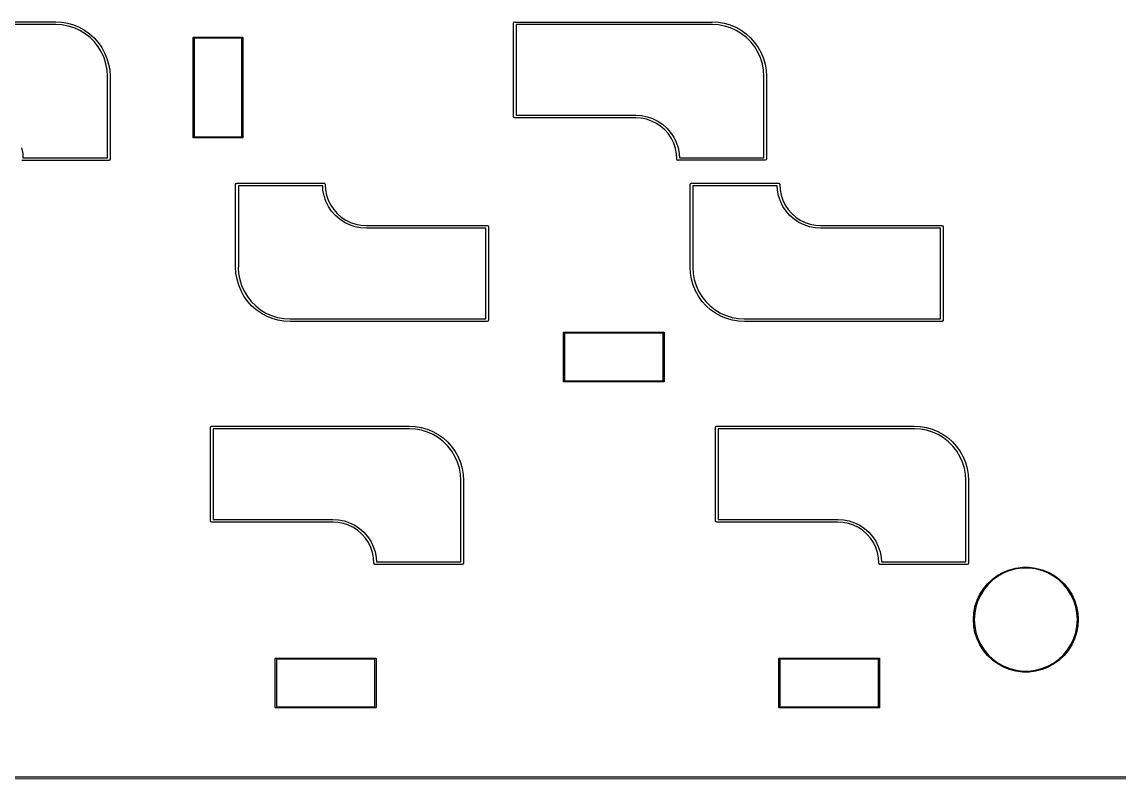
# Model space of a CAD drawing. Extents: x 19 to 403, y -177 to -75.
# Drawn here: x 106.7 to 158.4, y -177.1 to -141.4 of the extents above; entities that cross this region are included whole.
import ezdxf

# ---------------------------------------------------------------- set-up
doc = ezdxf.new("R2010")
doc.units = 0
doc.layers.add('BLACK', color=7, linetype='CONTINUOUS')

msp = doc.modelspace()

# ---------------------------------------------------------------- linework, layer by layer
at = {"layer": 'BLACK', "linetype": 'CONTINUOUS'}
for p, q in [((99.0031, -141.371), (108.303, -141.371)), ((108.303, -141.498), (99.0666, -141.498)), ((108.303, -141.371), (108.59, -141.387)), ((108.312, -141.494), (108.303, -141.498)), ((108.313, -141.494), (108.312, -141.494)), ((108.597, -141.511), (108.313, -141.494)), ((108.59, -141.387), (108.874, -141.435)), ((108.887, -141.564), (108.597, -141.511)), ((108.874, -141.435), (109.15, -141.514)), ((109.169, -141.652), (108.887, -141.564)), ((109.15, -141.514), (109.415, -141.624)), ((109.437, -141.773), (109.169, -141.652)), ((109.415, -141.624), (109.667, -141.763)), ((129.896, -141.434), (129.914, -141.389)), ((129.896, -145.834), (129.896, -141.434)), ((129.914, -141.389), (129.959, -141.371)), ((129.959, -141.371), (129.968, -141.374)), ((129.968, -141.374), (139.251, -141.374)), ((139.251, -141.494), (130.023, -141.494)), ((130.023, -141.494), (130.023, -145.771)), ((139.251, -141.374), (139.259, -141.371)), ((139.259, -141.498), (139.251, -141.494)), ((139.259, -141.371), (139.546, -141.387)), ((139.269, -141.494), (139.259, -141.498)), ((139.554, -141.511), (139.269, -141.494)), ((139.546, -141.387), (139.83, -141.435)), ((139.844, -141.564), (139.554, -141.511)), ((139.83, -141.435), (140.106, -141.514)), ((140.125, -141.652), (139.844, -141.564)), ((140.106, -141.514), (140.372, -141.624)), ((140.394, -141.773), (140.125, -141.652)), ((140.372, -141.624), (140.623, -141.763)), ((109.69, -141.925), (109.437, -141.773)), ((109.667, -141.763), (109.901, -141.93)), ((109.922, -142.107), (109.69, -141.925)), ((109.901, -141.93), (110.116, -142.121)), ((110.13, -142.315), (109.922, -142.107)), ((110.116, -142.121), (110.307, -142.336)), ((114.78, -142.115), (114.788, -142.098)), ((114.78, -146.815), (114.78, -142.115)), ((114.788, -142.098), (114.805, -142.09)), ((114.805, -142.09), (117.105, -142.09)), ((114.83, -142.14), (114.83, -146.79)), ((117.08, -142.14), (114.83, -142.14)), ((117.08, -146.79), (117.08, -142.14)), ((117.105, -142.09), (117.123, -142.098)), ((117.123, -142.098), (117.13, -142.115)), ((117.13, -142.115), (117.13, -146.815)), ((140.646, -141.925), (140.394, -141.773)), ((140.623, -141.763), (140.858, -141.93)), ((140.878, -142.107), (140.646, -141.925)), ((140.858, -141.93), (141.072, -142.121)), ((141.086, -142.315), (140.878, -142.107)), ((141.072, -142.121), (141.264, -142.336)), ((110.312, -142.547), (110.13, -142.315)), ((110.307, -142.336), (110.474, -142.57)), ((110.464, -142.8), (110.312, -142.547)), ((110.474, -142.57), (110.613, -142.822)), ((141.268, -142.547), (141.086, -142.315)), ((141.264, -142.336), (141.43, -142.57)), ((141.421, -142.8), (141.268, -142.547)), ((141.43, -142.57), (141.569, -142.822)), ((110.585, -143.068), (110.464, -142.8)), ((110.673, -143.35), (110.585, -143.068)), ((110.613, -142.822), (110.723, -143.087)), ((110.723, -143.087), (110.802, -143.364)), ((141.542, -143.068), (141.421, -142.8)), ((141.629, -143.35), (141.542, -143.068)), ((141.569, -142.822), (141.679, -143.087)), ((141.679, -143.087), (141.759, -143.364)), ((110.726, -143.64), (110.673, -143.35)), ((110.743, -143.925), (110.726, -143.64)), ((110.802, -143.364), (110.85, -143.647)), ((110.85, -143.647), (110.867, -143.934)), ((141.683, -143.64), (141.629, -143.35)), ((141.7, -143.925), (141.683, -143.64)), ((141.759, -143.364), (141.807, -143.647)), ((141.807, -143.647), (141.823, -143.934)), ((110.74, -143.934), (110.743, -143.925)), ((110.74, -147.771), (110.74, -143.934)), ((110.74, -143.934), (110.74, -143.934)), ((110.867, -143.934), (110.867, -143.934)), ((110.867, -143.934), (110.867, -147.834)), ((141.696, -143.934), (141.7, -143.925)), ((141.699, -143.942), (141.696, -143.934)), ((141.699, -147.774), (141.699, -143.942)), ((141.823, -143.934), (141.819, -143.942)), ((141.819, -143.942), (141.819, -147.834)), ((141.823, -143.934), (141.823, -143.934)), ((129.914, -145.879), (129.896, -145.834)), ((129.959, -145.898), (129.914, -145.879)), ((130.023, -145.771), (135.659, -145.771)), ((135.659, -145.771), (135.929, -145.788)), ((135.929, -145.788), (136.193, -145.841)), ((136.193, -145.841), (136.449, -145.928)), ((135.659, -145.898), (129.959, -145.898)), ((135.668, -145.894), (135.659, -145.898)), ((135.913, -145.91), (135.668, -145.894)), ((136.162, -145.959), (135.913, -145.91)), ((136.402, -146.041), (136.162, -145.959)), ((136.63, -146.153), (136.402, -146.041)), ((136.449, -145.928), (136.691, -146.047)), ((136.841, -146.294), (136.63, -146.153)), ((136.691, -146.047), (136.916, -146.197)), ((137.032, -146.462), (136.841, -146.294)), ((136.916, -146.197), (137.119, -146.375)), ((137.119, -146.375), (137.296, -146.578)), ((114.788, -146.833), (114.78, -146.815)), ((114.805, -146.84), (114.788, -146.833)), ((117.105, -146.84), (114.805, -146.84)), ((114.83, -146.79), (117.08, -146.79)), ((117.123, -146.833), (117.105, -146.84)), ((117.13, -146.815), (117.123, -146.833)), ((137.199, -146.653), (137.032, -146.462)), ((137.34, -146.864), (137.199, -146.653)), ((137.296, -146.578), (137.446, -146.802)), ((137.452, -147.091), (137.34, -146.864)), ((137.446, -146.802), (137.566, -147.044)), ((106.696, -147.3), (106.749, -147.565)), ((137.534, -147.332), (137.452, -147.091)), ((137.583, -147.581), (137.534, -147.332)), ((137.566, -147.044), (137.653, -147.3)), ((137.653, -147.3), (137.705, -147.565)), ((110.803, -147.898), (106.703, -147.898)), ((106.749, -147.565), (106.762, -147.771)), ((106.762, -147.771), (110.74, -147.771)), ((110.848, -147.879), (110.803, -147.898)), ((110.867, -147.834), (110.848, -147.879)), ((137.599, -147.825), (137.583, -147.581)), ((137.596, -147.834), (137.599, -147.825)), ((137.614, -147.879), (137.596, -147.834)), ((137.659, -147.898), (137.614, -147.879)), ((137.668, -147.894), (137.659, -147.898)), ((141.759, -147.894), (137.668, -147.894)), ((137.705, -147.565), (137.719, -147.774)), ((137.719, -147.774), (141.699, -147.774)), ((141.802, -147.876), (141.759, -147.894)), ((141.819, -147.834), (141.802, -147.876)), ((116.79, -149.034), (116.808, -148.989)), ((116.808, -148.989), (116.853, -148.971)), ((116.853, -148.971), (120.953, -148.971)), ((120.953, -148.971), (120.972, -148.978)), ((120.972, -148.978), (120.998, -148.989)), ((120.998, -148.989), (120.998, -148.989)), ((120.998, -148.989), (120.998, -148.989)), ((120.998, -148.989), (121.017, -149.034)), ((138.221, -149.034), (138.239, -148.989)), ((138.239, -148.989), (138.284, -148.971)), ((138.284, -148.971), (142.384, -148.971)), ((142.384, -148.971), (142.403, -148.978)), ((142.403, -148.978), (142.429, -148.989)), ((142.429, -148.989), (142.429, -148.989)), ((142.429, -148.989), (142.429, -148.989)), ((142.429, -148.989), (142.448, -149.034)), ((116.79, -152.934), (116.79, -149.034)), ((120.894, -149.098), (116.917, -149.098)), ((116.917, -149.098), (116.917, -152.934)), ((120.907, -149.303), (120.894, -149.098)), ((120.96, -149.568), (120.907, -149.303)), ((121.015, -149.039), (121.013, -149.043)), ((121.013, -149.043), (121.029, -149.287)), ((121.017, -149.034), (121.015, -149.039)), ((121.029, -149.287), (121.079, -149.536)), ((138.221, -152.934), (138.221, -149.034)), ((138.348, -149.098), (138.348, -152.934)), ((142.325, -149.098), (138.348, -149.098)), ((142.339, -149.303), (142.325, -149.098)), ((142.391, -149.568), (142.339, -149.303)), ((142.448, -149.034), (142.444, -149.043)), ((142.444, -149.043), (142.46, -149.287)), ((142.46, -149.287), (142.51, -149.536)), ((121.047, -149.824), (120.96, -149.568)), ((121.166, -150.066), (121.047, -149.824)), ((121.079, -149.536), (121.16, -149.777)), ((121.16, -149.777), (121.272, -150.004)), ((121.272, -150.004), (121.413, -150.215)), ((142.478, -149.824), (142.391, -149.568)), ((142.597, -150.066), (142.478, -149.824)), ((142.51, -149.536), (142.591, -149.777)), ((142.591, -149.777), (142.704, -150.004)), ((142.704, -150.004), (142.845, -150.215)), ((121.316, -150.29), (121.166, -150.066)), ((121.494, -150.493), (121.316, -150.29)), ((121.413, -150.215), (121.581, -150.406)), ((121.697, -150.671), (121.494, -150.493)), ((121.581, -150.406), (121.772, -150.574)), ((142.747, -150.29), (142.597, -150.066)), ((142.925, -150.493), (142.747, -150.29)), ((142.845, -150.215), (143.012, -150.406)), ((143.128, -150.671), (142.925, -150.493)), ((143.012, -150.406), (143.203, -150.574)), ((121.921, -150.821), (121.697, -150.671)), ((121.772, -150.574), (121.983, -150.715)), ((122.163, -150.94), (121.921, -150.821)), ((121.983, -150.715), (122.21, -150.827)), ((122.419, -151.027), (122.163, -150.94)), ((122.21, -150.827), (122.451, -150.909)), ((122.684, -151.08), (122.419, -151.027)), ((122.451, -150.909), (122.7, -150.958)), ((122.7, -150.958), (122.944, -150.974)), ((122.944, -150.974), (122.949, -150.972)), ((122.949, -150.972), (122.953, -150.971)), ((122.953, -150.971), (128.653, -150.971)), ((128.653, -150.971), (128.698, -150.989)), ((128.698, -150.989), (128.717, -151.034)), ((128.717, -151.034), (128.717, -155.434)), ((143.353, -150.821), (143.128, -150.671)), ((143.203, -150.574), (143.414, -150.715)), ((143.595, -150.94), (143.353, -150.821)), ((143.414, -150.715), (143.642, -150.827)), ((143.85, -151.027), (143.595, -150.94)), ((143.642, -150.827), (143.882, -150.909)), ((144.115, -151.08), (143.85, -151.027)), ((143.882, -150.909), (144.131, -150.958)), ((144.131, -150.958), (144.376, -150.974)), ((144.376, -150.974), (144.384, -150.971)), ((144.384, -150.971), (150.084, -150.971)), ((150.084, -150.971), (150.129, -150.989)), ((150.129, -150.989), (150.148, -151.034)), ((150.148, -151.034), (150.148, -155.434)), ((122.953, -151.098), (122.684, -151.08)), ((128.59, -151.098), (122.953, -151.098)), ((128.59, -155.371), (128.59, -151.098)), ((144.384, -151.098), (144.115, -151.08)), ((150.021, -151.098), (144.384, -151.098)), ((150.021, -155.371), (150.021, -151.098)), ((116.806, -153.221), (116.79, -152.934)), ((116.79, -152.934), (116.79, -152.934)), ((116.917, -152.934), (116.913, -152.944)), ((116.913, -152.944), (116.93, -153.228)), ((138.237, -153.221), (138.221, -152.934)), ((138.221, -152.934), (138.221, -152.934)), ((138.348, -152.934), (138.344, -152.943)), ((138.344, -152.943), (138.361, -153.228)), ((116.854, -153.504), (116.806, -153.221)), ((116.933, -153.781), (116.854, -153.504)), ((116.93, -153.228), (116.983, -153.518)), ((116.983, -153.518), (117.071, -153.8)), ((138.285, -153.504), (138.237, -153.221)), ((138.365, -153.781), (138.285, -153.504)), ((138.361, -153.228), (138.414, -153.518)), ((138.414, -153.518), (138.502, -153.8)), ((117.043, -154.046), (116.933, -153.781)), ((117.183, -154.298), (117.043, -154.046)), ((117.071, -153.8), (117.192, -154.068)), ((117.192, -154.068), (117.344, -154.321)), ((138.475, -154.046), (138.365, -153.781)), ((138.614, -154.298), (138.475, -154.046)), ((138.502, -153.8), (138.623, -154.068)), ((138.623, -154.068), (138.776, -154.321)), ((117.349, -154.532), (117.183, -154.298)), ((117.344, -154.321), (117.526, -154.553)), ((117.54, -154.747), (117.349, -154.532)), ((117.526, -154.553), (117.734, -154.761)), ((138.78, -154.532), (138.614, -154.298)), ((138.776, -154.321), (138.957, -154.553)), ((138.972, -154.747), (138.78, -154.532)), ((138.957, -154.553), (139.166, -154.761)), ((117.755, -154.938), (117.54, -154.747)), ((117.734, -154.761), (117.966, -154.943)), ((117.989, -155.105), (117.755, -154.938)), ((117.966, -154.943), (118.219, -155.095)), ((118.241, -155.244), (117.989, -155.105)), ((118.219, -155.095), (118.488, -155.216)), ((139.186, -154.938), (138.972, -154.747)), ((139.166, -154.761), (139.398, -154.943)), ((139.421, -155.105), (139.186, -154.938)), ((139.398, -154.943), (139.65, -155.095)), ((139.672, -155.244), (139.421, -155.105)), ((139.65, -155.095), (139.919, -155.216)), ((118.506, -155.354), (118.241, -155.244)), ((118.488, -155.216), (118.769, -155.304)), ((118.783, -155.433), (118.506, -155.354)), ((118.769, -155.304), (119.059, -155.357)), ((119.066, -155.481), (118.783, -155.433)), ((119.059, -155.357), (119.344, -155.374)), ((119.353, -155.498), (119.066, -155.481)), ((119.344, -155.374), (119.353, -155.371)), ((119.353, -155.371), (128.59, -155.371)), ((128.653, -155.498), (119.353, -155.498)), ((128.698, -155.479), (128.653, -155.498)), ((128.717, -155.434), (128.698, -155.479)), ((139.938, -155.354), (139.672, -155.244)), ((139.919, -155.216), (140.2, -155.304)), ((140.214, -155.433), (139.938, -155.354)), ((140.2, -155.304), (140.49, -155.357)), ((140.497, -155.481), (140.214, -155.433)), ((140.49, -155.357), (140.775, -155.374)), ((140.784, -155.498), (140.497, -155.481)), ((140.775, -155.374), (140.784, -155.371)), ((140.784, -155.371), (150.021, -155.371)), ((150.084, -155.498), (140.784, -155.498)), ((150.129, -155.479), (150.084, -155.498)), ((150.148, -155.434), (150.129, -155.479)), ((132.249, -156.015), (132.257, -155.998)), ((132.249, -158.315), (132.249, -156.015)), ((132.257, -155.998), (132.274, -155.99)), ((132.274, -155.99), (136.974, -155.99)), ((132.299, -156.04), (132.299, -158.29)), ((136.949, -156.04), (132.299, -156.04)), ((136.949, -158.29), (136.949, -156.04)), ((136.974, -155.99), (136.992, -155.998)), ((136.992, -155.998), (136.999, -156.015)), ((136.999, -156.015), (136.999, -158.315)), ((132.299, -158.29), (136.949, -158.29)), ((132.257, -158.333), (132.249, -158.315)), ((132.274, -158.34), (132.257, -158.333)), ((136.974, -158.34), (132.274, -158.34)), ((136.992, -158.333), (136.974, -158.34)), ((136.999, -158.315), (136.992, -158.333)), ((115.608, -160.484), (115.627, -160.439)), ((115.608, -164.884), (115.608, -160.484)), ((115.627, -160.439), (115.672, -160.421)), ((115.672, -160.421), (124.972, -160.421)), ((124.972, -160.548), (115.735, -160.548)), ((115.735, -160.548), (115.735, -164.821)), ((124.972, -160.421), (125.259, -160.437)), ((124.981, -160.544), (124.972, -160.548)), ((125.266, -160.561), (124.981, -160.544)), ((125.259, -160.437), (125.542, -160.485)), ((125.556, -160.614), (125.266, -160.561)), ((125.542, -160.485), (125.819, -160.564)), ((125.837, -160.702), (125.556, -160.614)), ((125.819, -160.564), (126.084, -160.674)), ((126.106, -160.823), (125.837, -160.702)), ((126.084, -160.674), (126.336, -160.813)), ((126.359, -160.975), (126.106, -160.823)), ((126.336, -160.813), (126.57, -160.98)), ((139.421, -160.484), (139.439, -160.439)), ((139.421, -164.884), (139.421, -160.484)), ((139.439, -160.439), (139.484, -160.421)), ((139.484, -160.421), (148.784, -160.421)), ((148.784, -160.548), (139.548, -160.548)), ((139.548, -160.548), (139.548, -164.821)), ((148.784, -160.421), (149.071, -160.437)), ((148.794, -160.544), (148.784, -160.548)), ((149.079, -160.561), (148.794, -160.544)), ((149.071, -160.437), (149.355, -160.485)), ((149.369, -160.614), (149.079, -160.561)), ((149.355, -160.485), (149.631, -160.564)), ((149.65, -160.702), (149.369, -160.614)), ((149.631, -160.564), (149.897, -160.674)), ((149.919, -160.823), (149.65, -160.702)), ((149.897, -160.674), (150.148, -160.813)), ((150.171, -160.975), (149.919, -160.823)), ((150.148, -160.813), (150.383, -160.98)), ((126.591, -161.157), (126.359, -160.975)), ((126.57, -160.98), (126.785, -161.171)), ((126.799, -161.365), (126.591, -161.157)), ((126.785, -161.171), (126.976, -161.386)), ((126.981, -161.597), (126.799, -161.365)), ((126.976, -161.386), (127.142, -161.62)), ((150.403, -161.157), (150.171, -160.975)), ((150.383, -160.98), (150.597, -161.171)), ((150.611, -161.365), (150.403, -161.157)), ((150.597, -161.171), (150.789, -161.386)), ((150.793, -161.597), (150.611, -161.365)), ((150.789, -161.386), (150.955, -161.62)), ((127.133, -161.85), (126.981, -161.597)), ((127.254, -162.118), (127.133, -161.85)), ((127.142, -161.62), (127.282, -161.872)), ((127.282, -161.872), (127.392, -162.137)), ((150.946, -161.85), (150.793, -161.597)), ((151.067, -162.118), (150.946, -161.85)), ((150.955, -161.62), (151.094, -161.872)), ((151.094, -161.872), (151.204, -162.137)), ((127.342, -162.4), (127.254, -162.118)), ((127.395, -162.69), (127.342, -162.4)), ((127.392, -162.137), (127.471, -162.414)), ((127.471, -162.414), (127.519, -162.697)), ((151.154, -162.4), (151.067, -162.118)), ((151.208, -162.69), (151.154, -162.4)), ((151.204, -162.137), (151.284, -162.414)), ((151.284, -162.414), (151.332, -162.697)), ((127.412, -162.975), (127.395, -162.69)), ((127.519, -162.697), (127.535, -162.984)), ((151.225, -162.975), (151.208, -162.69)), ((151.332, -162.697), (151.348, -162.984)), ((127.408, -162.984), (127.412, -162.975)), ((127.408, -166.821), (127.408, -162.984)), ((127.408, -162.984), (127.408, -162.984)), ((127.535, -162.984), (127.535, -162.984)), ((127.535, -162.984), (127.535, -166.884)), ((151.221, -162.984), (151.225, -162.975)), ((151.221, -166.821), (151.221, -162.984)), ((151.221, -162.984), (151.221, -162.984)), ((151.348, -162.984), (151.348, -162.984)), ((151.348, -162.984), (151.348, -166.884)), ((115.627, -164.929), (115.608, -164.884)), ((115.672, -164.948), (115.627, -164.929)), ((121.372, -164.948), (115.672, -164.948)), ((115.735, -164.821), (121.372, -164.821)), ((121.372, -164.821), (121.641, -164.838)), ((121.381, -164.944), (121.372, -164.948)), ((121.625, -164.96), (121.381, -164.944)), ((121.874, -165.009), (121.625, -164.96)), ((121.641, -164.838), (121.906, -164.891)), ((122.115, -165.091), (121.874, -165.009)), ((121.906, -164.891), (122.162, -164.978)), ((122.162, -164.978), (122.404, -165.097)), ((139.439, -164.929), (139.421, -164.884)), ((139.484, -164.948), (139.439, -164.929)), ((145.184, -164.948), (139.484, -164.948)), ((139.548, -164.821), (145.184, -164.821)), ((145.184, -164.821), (145.454, -164.838)), ((145.193, -164.944), (145.184, -164.948)), ((145.438, -164.96), (145.193, -164.944)), ((145.687, -165.009), (145.438, -164.96)), ((145.454, -164.838), (145.718, -164.891)), ((145.927, -165.091), (145.687, -165.009)), ((145.718, -164.891), (145.974, -164.978)), ((145.974, -164.978), (146.216, -165.097)), ((122.342, -165.203), (122.115, -165.091)), ((122.553, -165.344), (122.342, -165.203)), ((122.404, -165.097), (122.628, -165.247)), ((122.744, -165.512), (122.553, -165.344)), ((122.628, -165.247), (122.831, -165.425)), ((122.912, -165.703), (122.744, -165.512)), ((122.831, -165.425), (123.009, -165.628)), ((146.155, -165.203), (145.927, -165.091)), ((146.366, -165.344), (146.155, -165.203)), ((146.216, -165.097), (146.441, -165.247)), ((146.557, -165.512), (146.366, -165.344)), ((146.441, -165.247), (146.644, -165.425)), ((146.724, -165.703), (146.557, -165.512)), ((146.644, -165.425), (146.821, -165.628)), ((123.053, -165.914), (122.912, -165.703)), ((123.009, -165.628), (123.159, -165.852)), ((123.165, -166.141), (123.053, -165.914)), ((123.159, -165.852), (123.278, -166.094)), ((146.865, -165.914), (146.724, -165.703)), ((146.821, -165.628), (146.971, -165.852)), ((146.977, -166.141), (146.865, -165.914)), ((146.971, -165.852), (147.091, -166.094)), ((123.246, -166.382), (123.165, -166.141)), ((123.296, -166.631), (123.246, -166.382)), ((123.278, -166.094), (123.365, -166.35)), ((123.365, -166.35), (123.418, -166.615)), ((147.059, -166.382), (146.977, -166.141)), ((147.108, -166.631), (147.059, -166.382)), ((147.091, -166.094), (147.178, -166.35)), ((147.178, -166.35), (147.23, -166.615)), ((123.312, -166.875), (123.296, -166.631)), ((123.308, -166.884), (123.312, -166.875)), ((123.316, -166.903), (123.308, -166.884)), ((123.308, -166.884), (123.308, -166.884)), ((123.327, -166.929), (123.316, -166.903)), ((123.353, -166.94), (123.327, -166.929)), ((123.327, -166.929), (123.327, -166.929)), ((123.327, -166.929), (123.327, -166.929)), ((123.372, -166.948), (123.353, -166.94)), ((127.472, -166.948), (123.372, -166.948)), ((123.418, -166.615), (123.431, -166.821)), ((123.431, -166.821), (127.408, -166.821)), ((127.517, -166.929), (127.472, -166.948)), ((127.535, -166.884), (127.517, -166.929)), ((147.124, -166.875), (147.108, -166.631)), ((147.121, -166.884), (147.124, -166.875)), ((147.129, -166.903), (147.121, -166.884)), ((147.121, -166.884), (147.121, -166.884)), ((147.139, -166.929), (147.129, -166.903)), ((147.166, -166.94), (147.139, -166.929)), ((147.139, -166.929), (147.139, -166.929)), ((147.139, -166.929), (147.139, -166.929)), ((147.184, -166.948), (147.166, -166.94)), ((151.284, -166.948), (147.184, -166.948)), ((147.23, -166.615), (147.244, -166.821)), ((147.244, -166.821), (151.221, -166.821)), ((151.329, -166.929), (151.284, -166.948)), ((151.348, -166.884), (151.329, -166.929)), ((153.587, -167.114), (153.896, -167.075)), ((153.896, -167.075), (154.206, -167.075)), ((154.206, -167.075), (154.515, -167.114)), ((152.473, -167.638), (152.725, -167.455)), ((152.749, -167.493), (152.502, -167.673)), ((152.725, -167.455), (152.997, -167.306)), ((153.016, -167.346), (152.749, -167.493)), ((152.997, -167.306), (153.286, -167.191)), ((153.3, -167.234), (153.016, -167.346)), ((153.286, -167.191), (153.587, -167.114)), ((153.596, -167.158), (153.3, -167.234)), ((153.898, -167.12), (153.596, -167.158)), ((154.204, -167.12), (153.898, -167.12)), ((154.506, -167.158), (154.204, -167.12)), ((154.802, -167.234), (154.506, -167.158)), ((154.515, -167.114), (154.816, -167.191)), ((155.086, -167.346), (154.802, -167.234)), ((154.816, -167.191), (155.105, -167.306)), ((155.353, -167.493), (155.086, -167.346)), ((155.105, -167.306), (155.377, -167.455)), ((155.6, -167.673), (155.353, -167.493)), ((155.377, -167.455), (155.629, -167.638)), ((151.882, -168.353), (152.049, -168.09)), ((152.085, -168.117), (151.922, -168.374)), ((152.049, -168.09), (152.247, -167.851)), ((152.28, -167.882), (152.085, -168.117)), ((152.247, -167.851), (152.473, -167.638)), ((152.502, -167.673), (152.28, -167.882)), ((155.822, -167.882), (155.6, -167.673)), ((155.629, -167.638), (155.855, -167.851)), ((156.017, -168.117), (155.822, -167.882)), ((155.855, -167.851), (156.053, -168.09)), ((156.18, -168.374), (156.017, -168.117)), ((156.053, -168.09), (156.22, -168.353)), ((151.654, -168.929), (151.75, -168.634)), ((151.792, -168.651), (151.698, -168.941)), ((151.75, -168.634), (151.882, -168.353)), ((151.922, -168.374), (151.792, -168.651)), ((156.31, -168.651), (156.18, -168.374)), ((156.22, -168.353), (156.352, -168.634)), ((156.404, -168.941), (156.31, -168.651)), ((156.352, -168.634), (156.448, -168.929)), ((151.596, -169.235), (151.654, -168.929)), ((151.698, -168.941), (151.64, -169.24)), ((156.462, -169.24), (156.404, -168.941)), ((156.448, -168.929), (156.506, -169.235)), ((151.576, -169.545), (151.596, -169.235)), ((151.596, -169.855), (151.576, -169.545)), ((151.64, -169.24), (151.621, -169.545)), ((151.621, -169.545), (151.64, -169.85)), ((156.481, -169.545), (156.462, -169.24)), ((156.462, -169.85), (156.481, -169.545)), ((156.506, -169.235), (156.526, -169.545)), ((156.526, -169.545), (156.506, -169.855)), ((151.654, -170.161), (151.596, -169.855)), ((151.64, -169.85), (151.698, -170.149)), ((151.75, -170.456), (151.654, -170.161)), ((151.698, -170.149), (151.792, -170.439)), ((156.31, -170.439), (156.404, -170.149)), ((156.448, -170.161), (156.352, -170.456)), ((156.404, -170.149), (156.462, -169.85)), ((156.506, -169.855), (156.448, -170.161)), ((151.882, -170.737), (151.75, -170.456)), ((151.792, -170.439), (151.922, -170.716)), ((151.922, -170.716), (152.085, -170.973)), ((156.017, -170.973), (156.18, -170.716)), ((156.18, -170.716), (156.31, -170.439)), ((156.352, -170.456), (156.22, -170.737)), ((152.049, -171), (151.882, -170.737)), ((152.247, -171.239), (152.049, -171)), ((152.085, -170.973), (152.28, -171.208)), ((152.473, -171.452), (152.247, -171.239)), ((152.28, -171.208), (152.502, -171.417)), ((155.6, -171.417), (155.822, -171.208)), ((155.855, -171.239), (155.629, -171.452)), ((155.822, -171.208), (156.017, -170.973)), ((156.053, -171), (155.855, -171.239)), ((156.22, -170.737), (156.053, -171)), ((118.66, -171.382), (118.668, -171.365)), ((118.66, -173.682), (118.66, -171.382)), ((118.668, -171.365), (118.685, -171.357)), ((118.685, -171.357), (123.385, -171.357)), ((118.71, -171.407), (118.71, -173.657)), ((123.36, -171.407), (118.71, -171.407)), ((123.36, -173.657), (123.36, -171.407)), ((123.385, -171.357), (123.403, -171.365)), ((123.403, -171.365), (123.41, -171.382)), ((123.41, -171.382), (123.41, -173.682)), ((142.409, -171.382), (142.417, -171.365)), ((142.409, -173.682), (142.409, -171.382)), ((142.417, -171.365), (142.434, -171.357)), ((142.434, -171.357), (147.134, -171.357)), ((142.459, -171.407), (142.459, -173.657)), ((147.109, -171.407), (142.459, -171.407)), ((147.109, -173.657), (147.109, -171.407)), ((147.134, -171.357), (147.152, -171.365)), ((147.152, -171.365), (147.159, -171.382)), ((147.159, -171.382), (147.159, -173.682)), ((152.725, -171.635), (152.473, -171.452)), ((152.502, -171.417), (152.749, -171.597)), ((152.997, -171.784), (152.725, -171.635)), ((152.749, -171.597), (153.016, -171.744)), ((153.016, -171.744), (153.3, -171.856)), ((154.802, -171.856), (155.086, -171.744)), ((155.086, -171.744), (155.353, -171.597)), ((155.377, -171.635), (155.105, -171.784)), ((155.353, -171.597), (155.6, -171.417)), ((155.629, -171.452), (155.377, -171.635)), ((153.286, -171.899), (152.997, -171.784)), ((153.587, -171.976), (153.286, -171.899)), ((153.3, -171.856), (153.596, -171.932)), ((153.896, -172.015), (153.587, -171.976)), ((153.596, -171.932), (153.898, -171.97)), ((154.206, -172.015), (153.896, -172.015)), ((153.898, -171.97), (154.204, -171.97)), ((154.204, -171.97), (154.506, -171.932)), ((154.515, -171.976), (154.206, -172.015)), ((154.506, -171.932), (154.802, -171.856)), ((154.816, -171.899), (154.515, -171.976)), ((155.105, -171.784), (154.816, -171.899)), ((118.668, -173.7), (118.66, -173.682)), ((118.685, -173.707), (118.668, -173.7)), ((123.385, -173.707), (118.685, -173.707)), ((118.71, -173.657), (123.36, -173.657)), ((123.403, -173.7), (123.385, -173.707)), ((123.41, -173.682), (123.403, -173.7)), ((142.417, -173.7), (142.409, -173.682)), ((142.434, -173.707), (142.417, -173.7)), ((147.134, -173.707), (142.434, -173.707)), ((142.459, -173.657), (147.109, -173.657)), ((147.152, -173.7), (147.134, -173.707)), ((147.159, -173.682), (147.152, -173.7)), ((34.2947, -176.955), (184.25, -176.961)), ((184.25, -177.061), (34.2947, -177.055))]:
    msp.add_line(p, q, dxfattribs=at)

doc.saveas('drawing.dxf')
